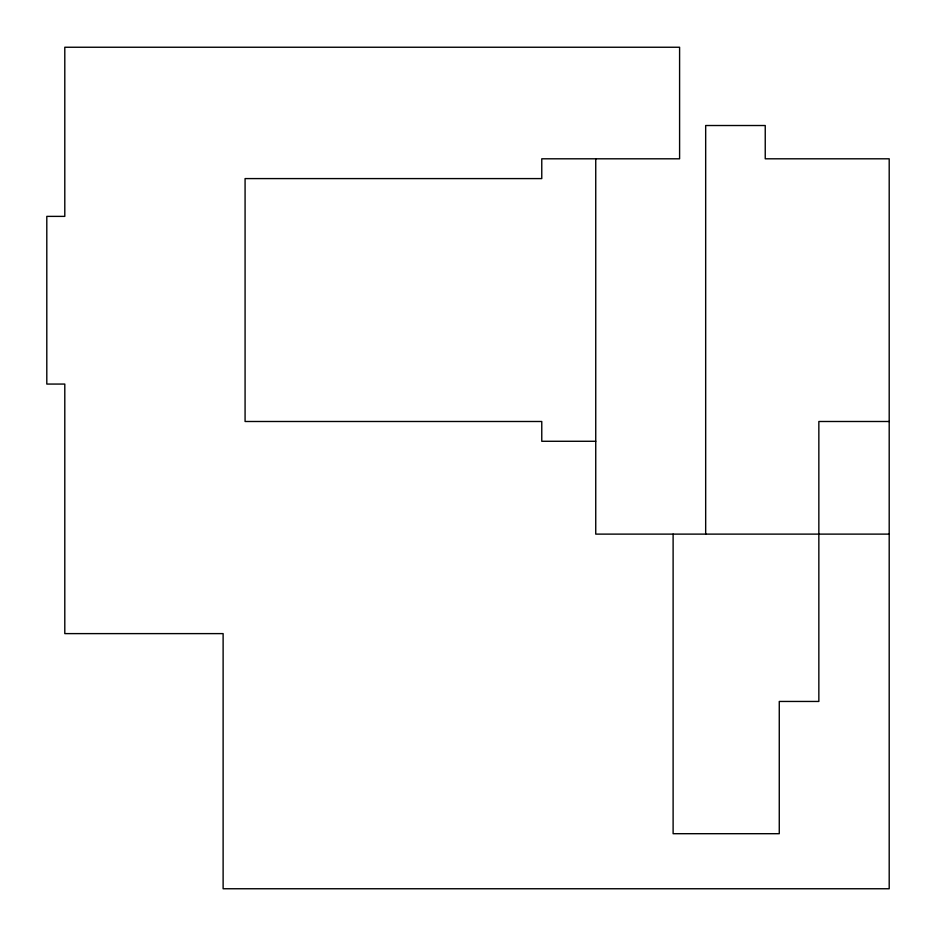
<?xml version="1.0" encoding="UTF-8"?>
<svg xmlns="http://www.w3.org/2000/svg" width="936" height="936" viewBox="0 0 936 936"><rect width="100%" height="100%" fill="white"/><g stroke="black" fill="none" stroke-linecap="round" stroke-linejoin="round"><path stroke-width="1.4" d="M889.2 421.492L818.848 421.492L818.848 701.45L779.267 701.45L779.267 833.695L673.113 833.695L673.113 534.117M595.741 441.277L541.769 441.277L541.769 421.492L245.08 421.492L245.08 178.589L541.769 178.589L541.769 158.804L679.595 158.804L679.595 47.245L64.795 47.245L64.795 216.38L46.8 216.38L46.8 384.064L64.795 384.064L64.795 633.613L223.119 633.613L223.119 888.755L889.2 888.755L889.2 158.804L765.238 158.804L765.238 125.518L705.674 125.518L705.674 534.117M889.2 534.117L595.741 534.117L595.741 158.804"/></g></svg>
